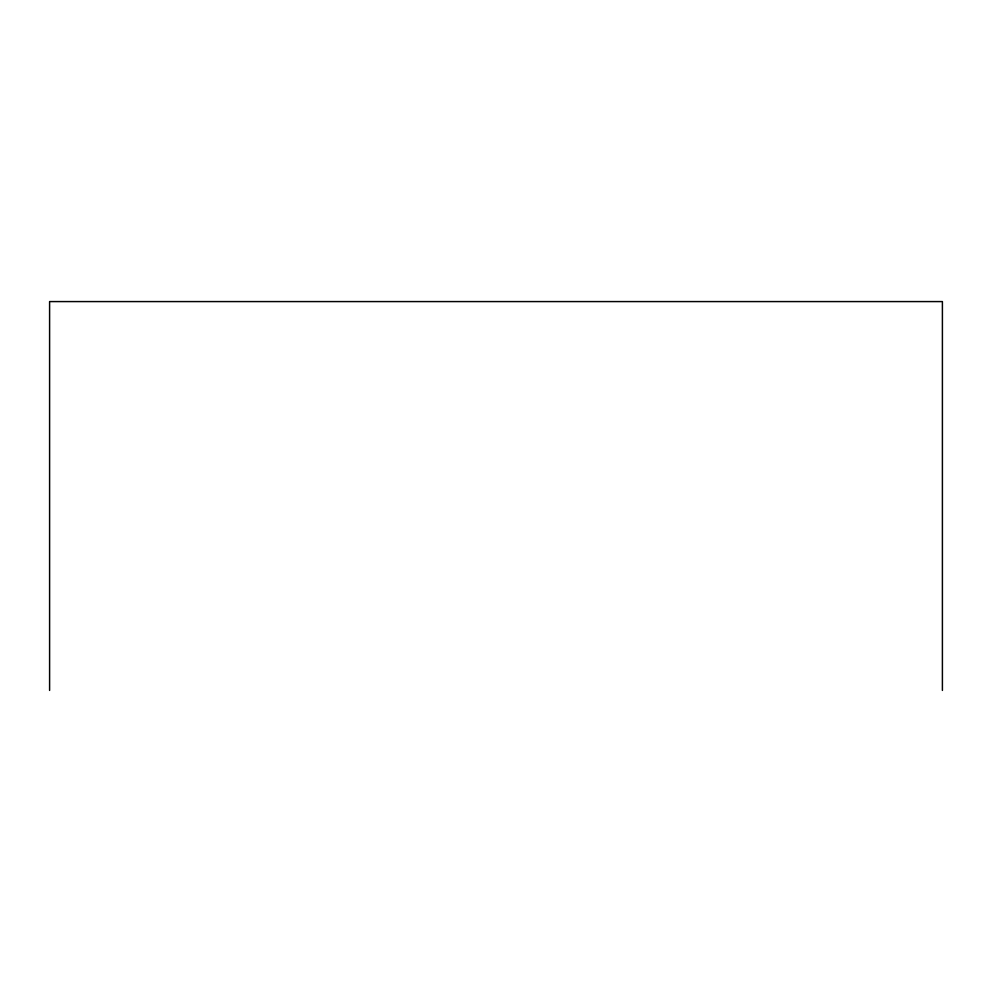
<?xml version="1.0" encoding="UTF-8"?>
<svg xmlns="http://www.w3.org/2000/svg" width="992" height="992" viewBox="0 0 992 992"><rect width="100%" height="100%" fill="white"/><g stroke="black" fill="none" stroke-linecap="round" stroke-linejoin="round"><path stroke-width="1.49" d="M942.4 690.42L942.4 301.58L49.6 301.58L49.6 690.42"/></g></svg>
